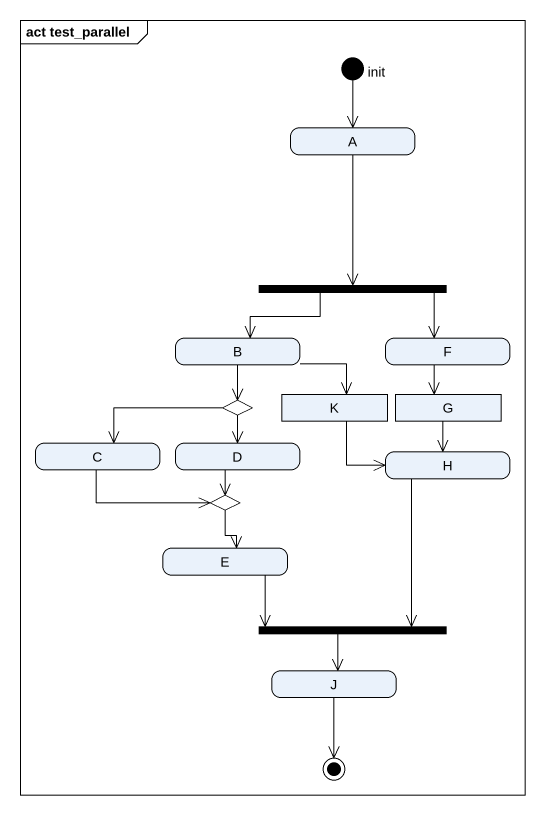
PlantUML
@startuml
mainframe act test_parallel
hide empty description
state init <<start>>
state A
state fork1 <<fork>>
state B
state F
state choice1 <<choice>>
state K <<object>>
state G <<object>>
state C
state D
state H
state choice2 <<choice>>
state E
state fork2 <<join>>
state J
init --> A
A --> fork1
fork1 -left-> B
fork1 --> F
B --> choice1
B -right-> K
F --> G
choice1 -left-> C
choice1 --> D
K -right-> H
G --> H
C -right-> choice2
D --> choice2
H --> fork2
choice2 --> E
E -right-> fork2
fork2 --> J
J --> [*]
@enduml
